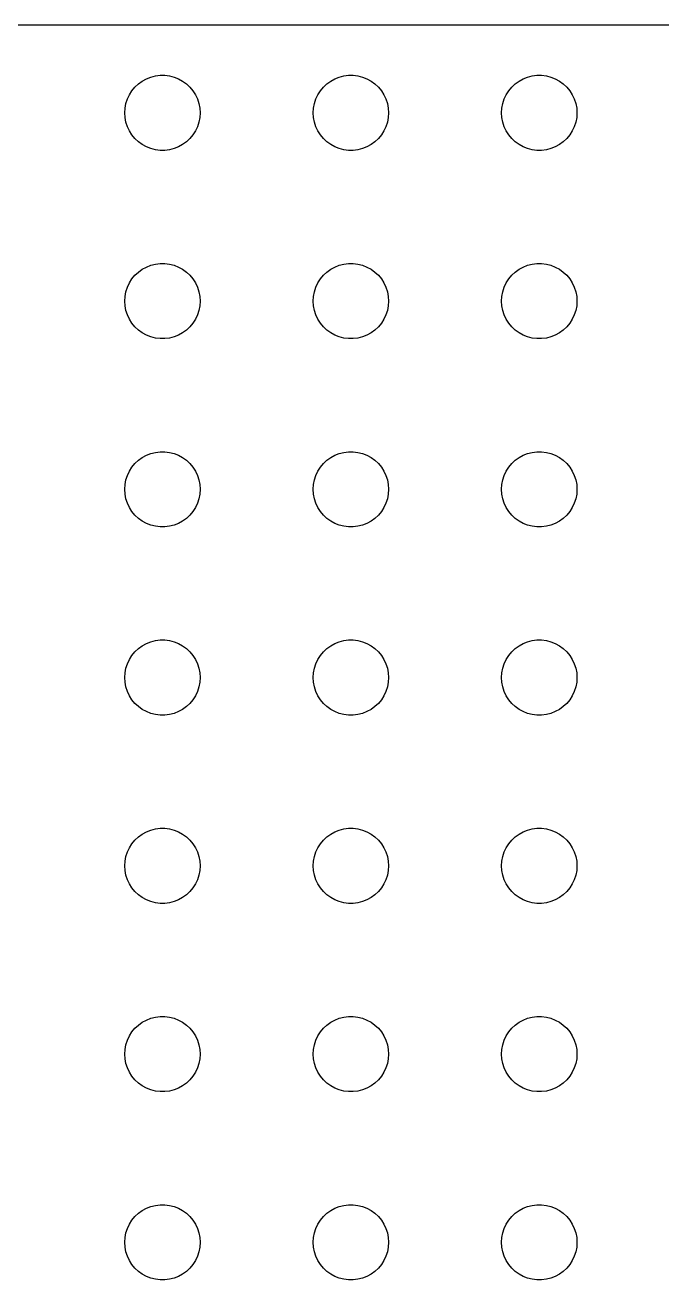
# Model space of a CAD drawing. Header units: metres. Extents: x -112 to 112, y -97 to 97.
# Drawn here: x -55.9 to -5.2, y -3 to 97 of the extents above; entities that cross this region are included whole.
import ezdxf

# ---------------------------------------------------------------- set-up
doc = ezdxf.new("R2010")
doc.units = ezdxf.units.M

msp = doc.modelspace()

# ---------------------------------------------------------------- linework, layer by layer
for p, q in [((107.314, 96.9901), (-107.314, 96.9901)), ((-45.5621, 92.9469), (-45.1884, 92.9941)), ((-45.1884, 92.9941), (-44.8116, 92.9941)), ((-44.8116, 92.9941), (-44.4379, 92.9469)), ((-30.5621, 92.9469), (-30.1884, 92.9941)), ((-30.1884, 92.9941), (-29.8116, 92.9941)), ((-29.8116, 92.9941), (-29.4379, 92.9469)), ((-15.5621, 92.9469), (-15.1884, 92.9941)), ((-15.1884, 92.9941), (-14.8116, 92.9941)), ((-14.8116, 92.9941), (-14.4379, 92.9469)), ((-47.427, 91.7634), (-47.1869, 92.0536)), ((-47.1869, 92.0536), (-46.9123, 92.3115)), ((-46.9123, 92.3115), (-46.6075, 92.533)), ((-46.6075, 92.533), (-46.2773, 92.7145)), ((-46.2773, 92.7145), (-45.927, 92.8532)), ((-45.927, 92.8532), (-45.5621, 92.9469)), ((-44.4379, 92.9469), (-44.0729, 92.8532)), ((-44.0729, 92.8532), (-43.7227, 92.7145)), ((-43.7227, 92.7145), (-43.3925, 92.533)), ((-43.3925, 92.533), (-43.0877, 92.3115)), ((-43.0877, 92.3115), (-42.8131, 92.0536)), ((-42.8131, 92.0536), (-42.5729, 91.7634)), ((-32.427, 91.7634), (-32.1869, 92.0536)), ((-32.1869, 92.0536), (-31.9123, 92.3115)), ((-31.9123, 92.3115), (-31.6075, 92.533)), ((-31.6075, 92.533), (-31.2773, 92.7145)), ((-31.2773, 92.7145), (-30.927, 92.8532)), ((-30.927, 92.8532), (-30.5621, 92.9469)), ((-29.4379, 92.9469), (-29.0729, 92.8532)), ((-29.0729, 92.8532), (-28.7227, 92.7145)), ((-28.7227, 92.7145), (-28.3925, 92.533)), ((-28.3925, 92.533), (-28.0877, 92.3115)), ((-28.0877, 92.3115), (-27.8131, 92.0536)), ((-27.8131, 92.0536), (-27.5729, 91.7634)), ((-17.427, 91.7634), (-17.1869, 92.0536)), ((-17.1869, 92.0536), (-16.9123, 92.3115)), ((-16.9123, 92.3115), (-16.6075, 92.533)), ((-16.6075, 92.533), (-16.2773, 92.7145)), ((-16.2773, 92.7145), (-15.927, 92.8532)), ((-15.927, 92.8532), (-15.5621, 92.9469)), ((-14.4379, 92.9469), (-14.0729, 92.8532)), ((-14.0729, 92.8532), (-13.7227, 92.7145)), ((-13.7227, 92.7145), (-13.3925, 92.533)), ((-13.3925, 92.533), (-13.0877, 92.3115)), ((-13.0877, 92.3115), (-12.8131, 92.0536)), ((-12.8131, 92.0536), (-12.5729, 91.7634)), ((-47.9057, 90.7461), (-47.7893, 91.1044)), ((-47.7893, 91.1044), (-47.6289, 91.4453)), ((-47.6289, 91.4453), (-47.427, 91.7634)), ((-42.5729, 91.7634), (-42.3711, 91.4453)), ((-42.3711, 91.4453), (-42.2107, 91.1044)), ((-42.2107, 91.1044), (-42.0942, 90.7461)), ((-32.9057, 90.7461), (-32.7893, 91.1044)), ((-32.7893, 91.1044), (-32.6289, 91.4453)), ((-32.6289, 91.4453), (-32.427, 91.7634)), ((-27.5729, 91.7634), (-27.3711, 91.4453)), ((-27.3711, 91.4453), (-27.2107, 91.1044)), ((-27.2107, 91.1044), (-27.0942, 90.7461)), ((-17.9057, 90.7461), (-17.7893, 91.1044)), ((-17.7893, 91.1044), (-17.6289, 91.4453)), ((-17.6289, 91.4453), (-17.427, 91.7634)), ((-12.5729, 91.7634), (-12.3711, 91.4453)), ((-12.3711, 91.4453), (-12.2107, 91.1044)), ((-12.2107, 91.1044), (-12.0942, 90.7461)), ((-48, 90), (-47.9763, 90.376)), ((-47.9763, 89.624), (-48, 90)), ((-47.9763, 90.376), (-47.9057, 90.7461)), ((-42.0942, 90.7461), (-42.0237, 90.376)), ((-42.0237, 90.376), (-42, 90)), ((-42, 90), (-42.0237, 89.624)), ((-33, 90), (-32.9763, 90.376)), ((-32.9763, 89.624), (-33, 90)), ((-32.9763, 90.376), (-32.9057, 90.7461)), ((-27.0942, 90.7461), (-27.0237, 90.376)), ((-27.0237, 90.376), (-27, 90)), ((-27, 90), (-27.0237, 89.624)), ((-18, 90), (-17.9763, 90.376)), ((-17.9763, 89.624), (-18, 90)), ((-17.9763, 90.376), (-17.9057, 90.7461)), ((-12.0942, 90.7461), (-12.0237, 90.376)), ((-12.0237, 90.376), (-12, 90)), ((-12, 90), (-12.0237, 89.624)), ((-47.9057, 89.2539), (-47.9763, 89.624)), ((-47.7893, 88.8956), (-47.9057, 89.2539)), ((-42.0942, 89.2539), (-42.2107, 88.8956)), ((-42.0237, 89.624), (-42.0942, 89.2539)), ((-32.9057, 89.2539), (-32.9763, 89.624)), ((-32.7893, 88.8956), (-32.9057, 89.2539)), ((-27.0942, 89.2539), (-27.2107, 88.8956)), ((-27.0237, 89.624), (-27.0942, 89.2539)), ((-17.9057, 89.2539), (-17.9763, 89.624)), ((-17.7893, 88.8956), (-17.9057, 89.2539)), ((-12.0942, 89.2539), (-12.2107, 88.8956)), ((-12.0237, 89.624), (-12.0942, 89.2539)), ((-47.6289, 88.5547), (-47.7893, 88.8956)), ((-47.427, 88.2366), (-47.6289, 88.5547)), ((-47.1869, 87.9464), (-47.427, 88.2366)), ((-42.5729, 88.2366), (-42.8131, 87.9464)), ((-42.3711, 88.5547), (-42.5729, 88.2366)), ((-42.2107, 88.8956), (-42.3711, 88.5547)), ((-32.6289, 88.5547), (-32.7893, 88.8956)), ((-32.427, 88.2366), (-32.6289, 88.5547)), ((-32.1869, 87.9464), (-32.427, 88.2366)), ((-27.5729, 88.2366), (-27.8131, 87.9464)), ((-27.3711, 88.5547), (-27.5729, 88.2366)), ((-27.2107, 88.8956), (-27.3711, 88.5547)), ((-17.6289, 88.5547), (-17.7893, 88.8956)), ((-17.427, 88.2366), (-17.6289, 88.5547)), ((-17.1869, 87.9464), (-17.427, 88.2366)), ((-12.5729, 88.2366), (-12.8131, 87.9464)), ((-12.3711, 88.5547), (-12.5729, 88.2366)), ((-12.2107, 88.8956), (-12.3711, 88.5547)), ((-46.9123, 87.6885), (-47.1869, 87.9464)), ((-46.6075, 87.467), (-46.9123, 87.6885)), ((-46.2773, 87.2855), (-46.6075, 87.467)), ((-45.927, 87.1468), (-46.2773, 87.2855)), ((-45.5621, 87.0531), (-45.927, 87.1468)), ((-45.1884, 87.0059), (-45.5621, 87.0531)), ((-44.8116, 87.0059), (-45.1884, 87.0059)), ((-44.4379, 87.0531), (-44.8116, 87.0059)), ((-44.0729, 87.1468), (-44.4379, 87.0531)), ((-43.7227, 87.2855), (-44.0729, 87.1468)), ((-43.3925, 87.467), (-43.7227, 87.2855)), ((-43.0877, 87.6885), (-43.3925, 87.467)), ((-42.8131, 87.9464), (-43.0877, 87.6885)), ((-31.9123, 87.6885), (-32.1869, 87.9464)), ((-31.6075, 87.467), (-31.9123, 87.6885)), ((-31.2773, 87.2855), (-31.6075, 87.467)), ((-30.927, 87.1468), (-31.2773, 87.2855)), ((-30.5621, 87.0531), (-30.927, 87.1468)), ((-30.1884, 87.0059), (-30.5621, 87.0531)), ((-29.8116, 87.0059), (-30.1884, 87.0059)), ((-29.4379, 87.0531), (-29.8116, 87.0059)), ((-29.0729, 87.1468), (-29.4379, 87.0531)), ((-28.7227, 87.2855), (-29.0729, 87.1468)), ((-28.3925, 87.467), (-28.7227, 87.2855)), ((-28.0877, 87.6885), (-28.3925, 87.467)), ((-27.8131, 87.9464), (-28.0877, 87.6885)), ((-16.9123, 87.6885), (-17.1869, 87.9464)), ((-16.6075, 87.467), (-16.9123, 87.6885)), ((-16.2773, 87.2855), (-16.6075, 87.467)), ((-15.927, 87.1468), (-16.2773, 87.2855)), ((-15.5621, 87.0531), (-15.927, 87.1468)), ((-15.1884, 87.0059), (-15.5621, 87.0531)), ((-14.8116, 87.0059), (-15.1884, 87.0059)), ((-14.4379, 87.0531), (-14.8116, 87.0059)), ((-14.0729, 87.1468), (-14.4379, 87.0531)), ((-13.7227, 87.2855), (-14.0729, 87.1468)), ((-13.3925, 87.467), (-13.7227, 87.2855)), ((-13.0877, 87.6885), (-13.3925, 87.467)), ((-12.8131, 87.9464), (-13.0877, 87.6885)), ((-45.5621, 77.9469), (-45.1884, 77.9941)), ((-45.1884, 77.9941), (-44.8116, 77.9941)), ((-44.8116, 77.9941), (-44.4379, 77.9469)), ((-30.5621, 77.9469), (-30.1884, 77.9941)), ((-30.1884, 77.9941), (-29.8116, 77.9941)), ((-29.8116, 77.9941), (-29.4379, 77.9469)), ((-15.5621, 77.9469), (-15.1884, 77.9941)), ((-15.1884, 77.9941), (-14.8116, 77.9941)), ((-14.8116, 77.9941), (-14.4379, 77.9469)), ((-47.427, 76.7634), (-47.1869, 77.0536)), ((-47.1869, 77.0536), (-46.9123, 77.3115)), ((-46.9123, 77.3115), (-46.6075, 77.533)), ((-46.6075, 77.533), (-46.2773, 77.7145)), ((-46.2773, 77.7145), (-45.927, 77.8532)), ((-45.927, 77.8532), (-45.5621, 77.9469)), ((-44.4379, 77.9469), (-44.0729, 77.8532)), ((-44.0729, 77.8532), (-43.7227, 77.7145)), ((-43.7227, 77.7145), (-43.3925, 77.533)), ((-43.3925, 77.533), (-43.0877, 77.3115)), ((-43.0877, 77.3115), (-42.8131, 77.0536)), ((-42.8131, 77.0536), (-42.5729, 76.7634)), ((-32.427, 76.7634), (-32.1869, 77.0536)), ((-32.1869, 77.0536), (-31.9123, 77.3115)), ((-31.9123, 77.3115), (-31.6075, 77.533)), ((-31.6075, 77.533), (-31.2773, 77.7145)), ((-31.2773, 77.7145), (-30.927, 77.8532)), ((-30.927, 77.8532), (-30.5621, 77.9469)), ((-29.4379, 77.9469), (-29.0729, 77.8532)), ((-29.0729, 77.8532), (-28.7227, 77.7145)), ((-28.7227, 77.7145), (-28.3925, 77.533)), ((-28.3925, 77.533), (-28.0877, 77.3115)), ((-28.0877, 77.3115), (-27.8131, 77.0536)), ((-27.8131, 77.0536), (-27.5729, 76.7634)), ((-17.427, 76.7634), (-17.1869, 77.0536)), ((-17.1869, 77.0536), (-16.9123, 77.3115)), ((-16.9123, 77.3115), (-16.6075, 77.533)), ((-16.6075, 77.533), (-16.2773, 77.7145)), ((-16.2773, 77.7145), (-15.927, 77.8532)), ((-15.927, 77.8532), (-15.5621, 77.9469)), ((-14.4379, 77.9469), (-14.0729, 77.8532)), ((-14.0729, 77.8532), (-13.7227, 77.7145)), ((-13.7227, 77.7145), (-13.3925, 77.533)), ((-13.3925, 77.533), (-13.0877, 77.3115)), ((-13.0877, 77.3115), (-12.8131, 77.0536)), ((-12.8131, 77.0536), (-12.5729, 76.7634)), ((-47.9057, 75.7461), (-47.7893, 76.1044)), ((-47.7893, 76.1044), (-47.6289, 76.4453)), ((-47.6289, 76.4453), (-47.427, 76.7634)), ((-42.5729, 76.7634), (-42.3711, 76.4453)), ((-42.3711, 76.4453), (-42.2107, 76.1044)), ((-42.2107, 76.1044), (-42.0942, 75.7461)), ((-32.9057, 75.7461), (-32.7893, 76.1044)), ((-32.7893, 76.1044), (-32.6289, 76.4453)), ((-32.6289, 76.4453), (-32.427, 76.7634)), ((-27.5729, 76.7634), (-27.3711, 76.4453)), ((-27.3711, 76.4453), (-27.2107, 76.1044)), ((-27.2107, 76.1044), (-27.0942, 75.7461)), ((-17.9057, 75.7461), (-17.7893, 76.1044)), ((-17.7893, 76.1044), (-17.6289, 76.4453)), ((-17.6289, 76.4453), (-17.427, 76.7634)), ((-12.5729, 76.7634), (-12.3711, 76.4453)), ((-12.3711, 76.4453), (-12.2107, 76.1044)), ((-12.2107, 76.1044), (-12.0942, 75.7461)), ((-48, 75), (-47.9763, 75.376)), ((-47.9763, 74.624), (-48, 75)), ((-47.9763, 75.376), (-47.9057, 75.7461)), ((-42.0942, 75.7461), (-42.0237, 75.376)), ((-42.0237, 75.376), (-42, 75)), ((-42, 75), (-42.0237, 74.624)), ((-33, 75), (-32.9763, 75.376)), ((-32.9763, 74.624), (-33, 75)), ((-32.9763, 75.376), (-32.9057, 75.7461)), ((-27.0942, 75.7461), (-27.0237, 75.376)), ((-27.0237, 75.376), (-27, 75)), ((-27, 75), (-27.0237, 74.624)), ((-18, 75), (-17.9763, 75.376)), ((-17.9763, 74.624), (-18, 75)), ((-17.9763, 75.376), (-17.9057, 75.7461)), ((-12.0942, 75.7461), (-12.0237, 75.376)), ((-12.0237, 75.376), (-12, 75)), ((-12, 75), (-12.0237, 74.624)), ((-47.9057, 74.2539), (-47.9763, 74.624)), ((-47.7893, 73.8956), (-47.9057, 74.2539)), ((-42.0942, 74.2539), (-42.2107, 73.8956)), ((-42.0237, 74.624), (-42.0942, 74.2539)), ((-32.9057, 74.2539), (-32.9763, 74.624)), ((-32.7893, 73.8956), (-32.9057, 74.2539)), ((-27.0942, 74.2539), (-27.2107, 73.8956)), ((-27.0237, 74.624), (-27.0942, 74.2539)), ((-17.9057, 74.2539), (-17.9763, 74.624)), ((-17.7893, 73.8956), (-17.9057, 74.2539)), ((-12.0942, 74.2539), (-12.2107, 73.8956)), ((-12.0237, 74.624), (-12.0942, 74.2539)), ((-47.6289, 73.5547), (-47.7893, 73.8956)), ((-47.427, 73.2366), (-47.6289, 73.5547)), ((-47.1869, 72.9464), (-47.427, 73.2366)), ((-42.5729, 73.2366), (-42.8131, 72.9464)), ((-42.3711, 73.5547), (-42.5729, 73.2366)), ((-42.2107, 73.8956), (-42.3711, 73.5547)), ((-32.6289, 73.5547), (-32.7893, 73.8956)), ((-32.427, 73.2366), (-32.6289, 73.5547)), ((-32.1869, 72.9464), (-32.427, 73.2366)), ((-27.5729, 73.2366), (-27.8131, 72.9464)), ((-27.3711, 73.5547), (-27.5729, 73.2366)), ((-27.2107, 73.8956), (-27.3711, 73.5547)), ((-17.6289, 73.5547), (-17.7893, 73.8956)), ((-17.427, 73.2366), (-17.6289, 73.5547)), ((-17.1869, 72.9464), (-17.427, 73.2366)), ((-12.5729, 73.2366), (-12.8131, 72.9464)), ((-12.3711, 73.5547), (-12.5729, 73.2366)), ((-12.2107, 73.8956), (-12.3711, 73.5547)), ((-46.9123, 72.6885), (-47.1869, 72.9464)), ((-46.6075, 72.467), (-46.9123, 72.6885)), ((-46.2773, 72.2855), (-46.6075, 72.467)), ((-45.927, 72.1468), (-46.2773, 72.2855)), ((-45.5621, 72.0531), (-45.927, 72.1468)), ((-45.1884, 72.0059), (-45.5621, 72.0531)), ((-44.8116, 72.0059), (-45.1884, 72.0059)), ((-44.4379, 72.0531), (-44.8116, 72.0059)), ((-44.0729, 72.1468), (-44.4379, 72.0531)), ((-43.7227, 72.2855), (-44.0729, 72.1468)), ((-43.3925, 72.467), (-43.7227, 72.2855)), ((-43.0877, 72.6885), (-43.3925, 72.467)), ((-42.8131, 72.9464), (-43.0877, 72.6885)), ((-31.9123, 72.6885), (-32.1869, 72.9464)), ((-31.6075, 72.467), (-31.9123, 72.6885)), ((-31.2773, 72.2855), (-31.6075, 72.467)), ((-30.927, 72.1468), (-31.2773, 72.2855)), ((-30.5621, 72.0531), (-30.927, 72.1468)), ((-30.1884, 72.0059), (-30.5621, 72.0531)), ((-29.8116, 72.0059), (-30.1884, 72.0059)), ((-29.4379, 72.0531), (-29.8116, 72.0059)), ((-29.0729, 72.1468), (-29.4379, 72.0531)), ((-28.7227, 72.2855), (-29.0729, 72.1468)), ((-28.3925, 72.467), (-28.7227, 72.2855)), ((-28.0877, 72.6885), (-28.3925, 72.467)), ((-27.8131, 72.9464), (-28.0877, 72.6885)), ((-16.9123, 72.6885), (-17.1869, 72.9464)), ((-16.6075, 72.467), (-16.9123, 72.6885)), ((-16.2773, 72.2855), (-16.6075, 72.467)), ((-15.927, 72.1468), (-16.2773, 72.2855)), ((-15.5621, 72.0531), (-15.927, 72.1468)), ((-15.1884, 72.0059), (-15.5621, 72.0531)), ((-14.8116, 72.0059), (-15.1884, 72.0059)), ((-14.4379, 72.0531), (-14.8116, 72.0059)), ((-14.0729, 72.1468), (-14.4379, 72.0531)), ((-13.7227, 72.2855), (-14.0729, 72.1468)), ((-13.3925, 72.467), (-13.7227, 72.2855)), ((-13.0877, 72.6885), (-13.3925, 72.467)), ((-12.8131, 72.9464), (-13.0877, 72.6885)), ((-45.5621, 62.9469), (-45.1884, 62.9941)), ((-45.1884, 62.9941), (-44.8116, 62.9941)), ((-44.8116, 62.9941), (-44.4379, 62.9469)), ((-30.5621, 62.9469), (-30.1884, 62.9941)), ((-30.1884, 62.9941), (-29.8116, 62.9941)), ((-29.8116, 62.9941), (-29.4379, 62.9469)), ((-15.5621, 62.9469), (-15.1884, 62.9941)), ((-15.1884, 62.9941), (-14.8116, 62.9941)), ((-14.8116, 62.9941), (-14.4379, 62.9469)), ((-47.427, 61.7634), (-47.1869, 62.0536)), ((-47.1869, 62.0536), (-46.9123, 62.3115)), ((-46.9123, 62.3115), (-46.6075, 62.533)), ((-46.6075, 62.533), (-46.2773, 62.7145)), ((-46.2773, 62.7145), (-45.927, 62.8532)), ((-45.927, 62.8532), (-45.5621, 62.9469)), ((-44.4379, 62.9469), (-44.0729, 62.8532)), ((-44.0729, 62.8532), (-43.7227, 62.7145)), ((-43.7227, 62.7145), (-43.3925, 62.533)), ((-43.3925, 62.533), (-43.0877, 62.3115)), ((-43.0877, 62.3115), (-42.8131, 62.0536)), ((-42.8131, 62.0536), (-42.5729, 61.7634)), ((-32.427, 61.7634), (-32.1869, 62.0536)), ((-32.1869, 62.0536), (-31.9123, 62.3115)), ((-31.9123, 62.3115), (-31.6075, 62.533)), ((-31.6075, 62.533), (-31.2773, 62.7145)), ((-31.2773, 62.7145), (-30.927, 62.8532)), ((-30.927, 62.8532), (-30.5621, 62.9469)), ((-29.4379, 62.9469), (-29.0729, 62.8532)), ((-29.0729, 62.8532), (-28.7227, 62.7145)), ((-28.7227, 62.7145), (-28.3925, 62.533)), ((-28.3925, 62.533), (-28.0877, 62.3115)), ((-28.0877, 62.3115), (-27.8131, 62.0536)), ((-27.8131, 62.0536), (-27.5729, 61.7634)), ((-17.427, 61.7634), (-17.1869, 62.0536)), ((-17.1869, 62.0536), (-16.9123, 62.3115)), ((-16.9123, 62.3115), (-16.6075, 62.533)), ((-16.6075, 62.533), (-16.2773, 62.7145)), ((-16.2773, 62.7145), (-15.927, 62.8532)), ((-15.927, 62.8532), (-15.5621, 62.9469)), ((-14.4379, 62.9469), (-14.0729, 62.8532)), ((-14.0729, 62.8532), (-13.7227, 62.7145)), ((-13.7227, 62.7145), (-13.3925, 62.533)), ((-13.3925, 62.533), (-13.0877, 62.3115)), ((-13.0877, 62.3115), (-12.8131, 62.0536)), ((-12.8131, 62.0536), (-12.5729, 61.7634)), ((-47.9057, 60.7461), (-47.7893, 61.1044)), ((-47.7893, 61.1044), (-47.6289, 61.4453)), ((-47.6289, 61.4453), (-47.427, 61.7634)), ((-42.5729, 61.7634), (-42.3711, 61.4453)), ((-42.3711, 61.4453), (-42.2107, 61.1044)), ((-42.2107, 61.1044), (-42.0942, 60.7461)), ((-32.9057, 60.7461), (-32.7893, 61.1044)), ((-32.7893, 61.1044), (-32.6289, 61.4453)), ((-32.6289, 61.4453), (-32.427, 61.7634)), ((-27.5729, 61.7634), (-27.3711, 61.4453)), ((-27.3711, 61.4453), (-27.2107, 61.1044)), ((-27.2107, 61.1044), (-27.0942, 60.7461)), ((-17.9057, 60.7461), (-17.7893, 61.1044)), ((-17.7893, 61.1044), (-17.6289, 61.4453)), ((-17.6289, 61.4453), (-17.427, 61.7634)), ((-12.5729, 61.7634), (-12.3711, 61.4453)), ((-12.3711, 61.4453), (-12.2107, 61.1044)), ((-12.2107, 61.1044), (-12.0942, 60.7461)), ((-48, 60), (-47.9763, 60.376)), ((-47.9763, 59.624), (-48, 60)), ((-47.9763, 60.376), (-47.9057, 60.7461)), ((-42.0942, 60.7461), (-42.0237, 60.376)), ((-42.0237, 60.376), (-42, 60)), ((-42, 60), (-42.0237, 59.624)), ((-33, 60), (-32.9763, 60.376)), ((-32.9763, 59.624), (-33, 60)), ((-32.9763, 60.376), (-32.9057, 60.7461)), ((-27.0942, 60.7461), (-27.0237, 60.376)), ((-27.0237, 60.376), (-27, 60)), ((-27, 60), (-27.0237, 59.624)), ((-18, 60), (-17.9763, 60.376)), ((-17.9763, 59.624), (-18, 60)), ((-17.9763, 60.376), (-17.9057, 60.7461)), ((-12.0942, 60.7461), (-12.0237, 60.376)), ((-12.0237, 60.376), (-12, 60)), ((-12, 60), (-12.0237, 59.624)), ((-47.9057, 59.2539), (-47.9763, 59.624)), ((-47.7893, 58.8956), (-47.9057, 59.2539)), ((-42.0942, 59.2539), (-42.2107, 58.8956)), ((-42.0237, 59.624), (-42.0942, 59.2539)), ((-32.9057, 59.2539), (-32.9763, 59.624)), ((-32.7893, 58.8956), (-32.9057, 59.2539)), ((-27.0942, 59.2539), (-27.2107, 58.8956)), ((-27.0237, 59.624), (-27.0942, 59.2539)), ((-17.9057, 59.2539), (-17.9763, 59.624)), ((-17.7893, 58.8956), (-17.9057, 59.2539)), ((-12.0942, 59.2539), (-12.2107, 58.8956)), ((-12.0237, 59.624), (-12.0942, 59.2539)), ((-47.6289, 58.5547), (-47.7893, 58.8956)), ((-47.427, 58.2366), (-47.6289, 58.5547)), ((-47.1869, 57.9464), (-47.427, 58.2366)), ((-42.5729, 58.2366), (-42.8131, 57.9464)), ((-42.3711, 58.5547), (-42.5729, 58.2366)), ((-42.2107, 58.8956), (-42.3711, 58.5547)), ((-32.6289, 58.5547), (-32.7893, 58.8956)), ((-32.427, 58.2366), (-32.6289, 58.5547)), ((-32.1869, 57.9464), (-32.427, 58.2366)), ((-27.5729, 58.2366), (-27.8131, 57.9464)), ((-27.3711, 58.5547), (-27.5729, 58.2366)), ((-27.2107, 58.8956), (-27.3711, 58.5547)), ((-17.6289, 58.5547), (-17.7893, 58.8956)), ((-17.427, 58.2366), (-17.6289, 58.5547)), ((-17.1869, 57.9464), (-17.427, 58.2366)), ((-12.5729, 58.2366), (-12.8131, 57.9464)), ((-12.3711, 58.5547), (-12.5729, 58.2366)), ((-12.2107, 58.8956), (-12.3711, 58.5547)), ((-46.9123, 57.6885), (-47.1869, 57.9464)), ((-46.6075, 57.467), (-46.9123, 57.6885)), ((-46.2773, 57.2855), (-46.6075, 57.467)), ((-45.927, 57.1468), (-46.2773, 57.2855)), ((-45.5621, 57.0531), (-45.927, 57.1468)), ((-45.1884, 57.0059), (-45.5621, 57.0531)), ((-44.8116, 57.0059), (-45.1884, 57.0059)), ((-44.4379, 57.0531), (-44.8116, 57.0059)), ((-44.0729, 57.1468), (-44.4379, 57.0531)), ((-43.7227, 57.2855), (-44.0729, 57.1468)), ((-43.3925, 57.467), (-43.7227, 57.2855)), ((-43.0877, 57.6885), (-43.3925, 57.467)), ((-42.8131, 57.9464), (-43.0877, 57.6885)), ((-31.9123, 57.6885), (-32.1869, 57.9464)), ((-31.6075, 57.467), (-31.9123, 57.6885)), ((-31.2773, 57.2855), (-31.6075, 57.467)), ((-30.927, 57.1468), (-31.2773, 57.2855)), ((-30.5621, 57.0531), (-30.927, 57.1468)), ((-30.1884, 57.0059), (-30.5621, 57.0531)), ((-29.8116, 57.0059), (-30.1884, 57.0059)), ((-29.4379, 57.0531), (-29.8116, 57.0059)), ((-29.0729, 57.1468), (-29.4379, 57.0531)), ((-28.7227, 57.2855), (-29.0729, 57.1468)), ((-28.3925, 57.467), (-28.7227, 57.2855)), ((-28.0877, 57.6885), (-28.3925, 57.467)), ((-27.8131, 57.9464), (-28.0877, 57.6885)), ((-16.9123, 57.6885), (-17.1869, 57.9464)), ((-16.6075, 57.467), (-16.9123, 57.6885)), ((-16.2773, 57.2855), (-16.6075, 57.467)), ((-15.927, 57.1468), (-16.2773, 57.2855)), ((-15.5621, 57.0531), (-15.927, 57.1468)), ((-15.1884, 57.0059), (-15.5621, 57.0531)), ((-14.8116, 57.0059), (-15.1884, 57.0059)), ((-14.4379, 57.0531), (-14.8116, 57.0059)), ((-14.0729, 57.1468), (-14.4379, 57.0531)), ((-13.7227, 57.2855), (-14.0729, 57.1468)), ((-13.3925, 57.467), (-13.7227, 57.2855)), ((-13.0877, 57.6885), (-13.3925, 57.467)), ((-12.8131, 57.9464), (-13.0877, 57.6885)), ((-45.5621, 47.9469), (-45.1884, 47.9941)), ((-45.1884, 47.9941), (-44.8116, 47.9941)), ((-44.8116, 47.9941), (-44.4379, 47.9469)), ((-30.5621, 47.9469), (-30.1884, 47.9941)), ((-30.1884, 47.9941), (-29.8116, 47.9941)), ((-29.8116, 47.9941), (-29.4379, 47.9469)), ((-15.5621, 47.9469), (-15.1884, 47.9941)), ((-15.1884, 47.9941), (-14.8116, 47.9941)), ((-14.8116, 47.9941), (-14.4379, 47.9469)), ((-47.427, 46.7634), (-47.1869, 47.0536)), ((-47.1869, 47.0536), (-46.9123, 47.3115)), ((-46.9123, 47.3115), (-46.6075, 47.533)), ((-46.6075, 47.533), (-46.2773, 47.7145)), ((-46.2773, 47.7145), (-45.927, 47.8532)), ((-45.927, 47.8532), (-45.5621, 47.9469)), ((-44.4379, 47.9469), (-44.0729, 47.8532)), ((-44.0729, 47.8532), (-43.7227, 47.7145)), ((-43.7227, 47.7145), (-43.3925, 47.533)), ((-43.3925, 47.533), (-43.0877, 47.3115)), ((-43.0877, 47.3115), (-42.8131, 47.0536)), ((-42.8131, 47.0536), (-42.5729, 46.7634)), ((-32.427, 46.7634), (-32.1869, 47.0536)), ((-32.1869, 47.0536), (-31.9123, 47.3115)), ((-31.9123, 47.3115), (-31.6075, 47.533)), ((-31.6075, 47.533), (-31.2773, 47.7145)), ((-31.2773, 47.7145), (-30.927, 47.8532)), ((-30.927, 47.8532), (-30.5621, 47.9469)), ((-29.4379, 47.9469), (-29.0729, 47.8532)), ((-29.0729, 47.8532), (-28.7227, 47.7145)), ((-28.7227, 47.7145), (-28.3925, 47.533)), ((-28.3925, 47.533), (-28.0877, 47.3115)), ((-28.0877, 47.3115), (-27.8131, 47.0536)), ((-27.8131, 47.0536), (-27.5729, 46.7634)), ((-17.427, 46.7634), (-17.1869, 47.0536)), ((-17.1869, 47.0536), (-16.9123, 47.3115)), ((-16.9123, 47.3115), (-16.6075, 47.533)), ((-16.6075, 47.533), (-16.2773, 47.7145)), ((-16.2773, 47.7145), (-15.927, 47.8532)), ((-15.927, 47.8532), (-15.5621, 47.9469)), ((-14.4379, 47.9469), (-14.0729, 47.8532)), ((-14.0729, 47.8532), (-13.7227, 47.7145)), ((-13.7227, 47.7145), (-13.3925, 47.533)), ((-13.3925, 47.533), (-13.0877, 47.3115)), ((-13.0877, 47.3115), (-12.8131, 47.0536)), ((-12.8131, 47.0536), (-12.5729, 46.7634)), ((-47.9057, 45.7461), (-47.7893, 46.1044)), ((-47.7893, 46.1044), (-47.6289, 46.4453)), ((-47.6289, 46.4453), (-47.427, 46.7634)), ((-42.5729, 46.7634), (-42.3711, 46.4453)), ((-42.3711, 46.4453), (-42.2107, 46.1044)), ((-42.2107, 46.1044), (-42.0942, 45.7461)), ((-32.9057, 45.7461), (-32.7893, 46.1044)), ((-32.7893, 46.1044), (-32.6289, 46.4453)), ((-32.6289, 46.4453), (-32.427, 46.7634)), ((-27.5729, 46.7634), (-27.3711, 46.4453)), ((-27.3711, 46.4453), (-27.2107, 46.1044)), ((-27.2107, 46.1044), (-27.0942, 45.7461)), ((-17.9057, 45.7461), (-17.7893, 46.1044)), ((-17.7893, 46.1044), (-17.6289, 46.4453)), ((-17.6289, 46.4453), (-17.427, 46.7634)), ((-12.5729, 46.7634), (-12.3711, 46.4453)), ((-12.3711, 46.4453), (-12.2107, 46.1044)), ((-12.2107, 46.1044), (-12.0942, 45.7461)), ((-48, 45), (-47.9763, 45.376)), ((-47.9763, 44.624), (-48, 45)), ((-47.9763, 45.376), (-47.9057, 45.7461)), ((-42.0942, 45.7461), (-42.0237, 45.376)), ((-42.0237, 45.376), (-42, 45)), ((-42, 45), (-42.0237, 44.624)), ((-33, 45), (-32.9763, 45.376)), ((-32.9763, 44.624), (-33, 45)), ((-32.9763, 45.376), (-32.9057, 45.7461)), ((-27.0942, 45.7461), (-27.0237, 45.376)), ((-27.0237, 45.376), (-27, 45)), ((-27, 45), (-27.0237, 44.624)), ((-18, 45), (-17.9763, 45.376)), ((-17.9763, 44.624), (-18, 45)), ((-17.9763, 45.376), (-17.9057, 45.7461)), ((-12.0942, 45.7461), (-12.0237, 45.376)), ((-12.0237, 45.376), (-12, 45)), ((-12, 45), (-12.0237, 44.624)), ((-47.9057, 44.2539), (-47.9763, 44.624)), ((-47.7893, 43.8956), (-47.9057, 44.2539)), ((-42.0942, 44.2539), (-42.2107, 43.8956)), ((-42.0237, 44.624), (-42.0942, 44.2539)), ((-32.9057, 44.2539), (-32.9763, 44.624)), ((-32.7893, 43.8956), (-32.9057, 44.2539)), ((-27.0942, 44.2539), (-27.2107, 43.8956)), ((-27.0237, 44.624), (-27.0942, 44.2539)), ((-17.9057, 44.2539), (-17.9763, 44.624)), ((-17.7893, 43.8956), (-17.9057, 44.2539)), ((-12.0942, 44.2539), (-12.2107, 43.8956)), ((-12.0237, 44.624), (-12.0942, 44.2539)), ((-47.6289, 43.5547), (-47.7893, 43.8956)), ((-47.427, 43.2366), (-47.6289, 43.5547)), ((-47.1869, 42.9464), (-47.427, 43.2366)), ((-42.5729, 43.2366), (-42.8131, 42.9464)), ((-42.3711, 43.5547), (-42.5729, 43.2366)), ((-42.2107, 43.8956), (-42.3711, 43.5547)), ((-32.6289, 43.5547), (-32.7893, 43.8956)), ((-32.427, 43.2366), (-32.6289, 43.5547)), ((-32.1869, 42.9464), (-32.427, 43.2366)), ((-27.5729, 43.2366), (-27.8131, 42.9464)), ((-27.3711, 43.5547), (-27.5729, 43.2366)), ((-27.2107, 43.8956), (-27.3711, 43.5547)), ((-17.6289, 43.5547), (-17.7893, 43.8956)), ((-17.427, 43.2366), (-17.6289, 43.5547)), ((-17.1869, 42.9464), (-17.427, 43.2366)), ((-12.5729, 43.2366), (-12.8131, 42.9464)), ((-12.3711, 43.5547), (-12.5729, 43.2366)), ((-12.2107, 43.8956), (-12.3711, 43.5547)), ((-46.9123, 42.6885), (-47.1869, 42.9464)), ((-46.6075, 42.467), (-46.9123, 42.6885)), ((-46.2773, 42.2855), (-46.6075, 42.467)), ((-45.927, 42.1468), (-46.2773, 42.2855)), ((-45.5621, 42.0531), (-45.927, 42.1468)), ((-45.1884, 42.0059), (-45.5621, 42.0531)), ((-44.8116, 42.0059), (-45.1884, 42.0059)), ((-44.4379, 42.0531), (-44.8116, 42.0059)), ((-44.0729, 42.1468), (-44.4379, 42.0531)), ((-43.7227, 42.2855), (-44.0729, 42.1468)), ((-43.3925, 42.467), (-43.7227, 42.2855)), ((-43.0877, 42.6885), (-43.3925, 42.467)), ((-42.8131, 42.9464), (-43.0877, 42.6885)), ((-31.9123, 42.6885), (-32.1869, 42.9464)), ((-31.6075, 42.467), (-31.9123, 42.6885)), ((-31.2773, 42.2855), (-31.6075, 42.467)), ((-30.927, 42.1468), (-31.2773, 42.2855)), ((-30.5621, 42.0531), (-30.927, 42.1468)), ((-30.1884, 42.0059), (-30.5621, 42.0531)), ((-29.8116, 42.0059), (-30.1884, 42.0059)), ((-29.4379, 42.0531), (-29.8116, 42.0059)), ((-29.0729, 42.1468), (-29.4379, 42.0531)), ((-28.7227, 42.2855), (-29.0729, 42.1468)), ((-28.3925, 42.467), (-28.7227, 42.2855)), ((-28.0877, 42.6885), (-28.3925, 42.467)), ((-27.8131, 42.9464), (-28.0877, 42.6885)), ((-16.9123, 42.6885), (-17.1869, 42.9464)), ((-16.6075, 42.467), (-16.9123, 42.6885)), ((-16.2773, 42.2855), (-16.6075, 42.467)), ((-15.927, 42.1468), (-16.2773, 42.2855)), ((-15.5621, 42.0531), (-15.927, 42.1468)), ((-15.1884, 42.0059), (-15.5621, 42.0531)), ((-14.8116, 42.0059), (-15.1884, 42.0059)), ((-14.4379, 42.0531), (-14.8116, 42.0059)), ((-14.0729, 42.1468), (-14.4379, 42.0531)), ((-13.7227, 42.2855), (-14.0729, 42.1468)), ((-13.3925, 42.467), (-13.7227, 42.2855)), ((-13.0877, 42.6885), (-13.3925, 42.467)), ((-12.8131, 42.9464), (-13.0877, 42.6885)), ((-47.427, 31.7634), (-47.1869, 32.0536)), ((-47.1869, 32.0536), (-46.9123, 32.3115)), ((-46.9123, 32.3115), (-46.6075, 32.533)), ((-46.6075, 32.533), (-46.2773, 32.7145)), ((-46.2773, 32.7145), (-45.927, 32.8532)), ((-45.927, 32.8532), (-45.5621, 32.9469)), ((-45.5621, 32.9469), (-45.1884, 32.9941)), ((-45.1884, 32.9941), (-44.8116, 32.9941)), ((-44.8116, 32.9941), (-44.4379, 32.9469)), ((-44.4379, 32.9469), (-44.0729, 32.8532)), ((-44.0729, 32.8532), (-43.7227, 32.7145)), ((-43.7227, 32.7145), (-43.3925, 32.533)), ((-43.3925, 32.533), (-43.0877, 32.3115)), ((-43.0877, 32.3115), (-42.8131, 32.0536)), ((-42.8131, 32.0536), (-42.5729, 31.7634)), ((-32.427, 31.7634), (-32.1869, 32.0536)), ((-32.1869, 32.0536), (-31.9123, 32.3115)), ((-31.9123, 32.3115), (-31.6075, 32.533)), ((-31.6075, 32.533), (-31.2773, 32.7145)), ((-31.2773, 32.7145), (-30.927, 32.8532)), ((-30.927, 32.8532), (-30.5621, 32.9469)), ((-30.5621, 32.9469), (-30.1884, 32.9941)), ((-30.1884, 32.9941), (-29.8116, 32.9941)), ((-29.8116, 32.9941), (-29.4379, 32.9469)), ((-29.4379, 32.9469), (-29.0729, 32.8532)), ((-29.0729, 32.8532), (-28.7227, 32.7145)), ((-28.7227, 32.7145), (-28.3925, 32.533)), ((-28.3925, 32.533), (-28.0877, 32.3115)), ((-28.0877, 32.3115), (-27.8131, 32.0536)), ((-27.8131, 32.0536), (-27.5729, 31.7634)), ((-17.427, 31.7634), (-17.1869, 32.0536)), ((-17.1869, 32.0536), (-16.9123, 32.3115)), ((-16.9123, 32.3115), (-16.6075, 32.533)), ((-16.6075, 32.533), (-16.2773, 32.7145)), ((-16.2773, 32.7145), (-15.927, 32.8532)), ((-15.927, 32.8532), (-15.5621, 32.9469)), ((-15.5621, 32.9469), (-15.1884, 32.9941)), ((-15.1884, 32.9941), (-14.8116, 32.9941)), ((-14.8116, 32.9941), (-14.4379, 32.9469)), ((-14.4379, 32.9469), (-14.0729, 32.8532)), ((-14.0729, 32.8532), (-13.7227, 32.7145)), ((-13.7227, 32.7145), (-13.3925, 32.533)), ((-13.3925, 32.533), (-13.0877, 32.3115)), ((-13.0877, 32.3115), (-12.8131, 32.0536)), ((-12.8131, 32.0536), (-12.5729, 31.7634)), ((-47.9057, 30.7461), (-47.7893, 31.1044)), ((-47.7893, 31.1044), (-47.6289, 31.4453)), ((-47.6289, 31.4453), (-47.427, 31.7634)), ((-42.5729, 31.7634), (-42.3711, 31.4453)), ((-42.3711, 31.4453), (-42.2107, 31.1044)), ((-42.2107, 31.1044), (-42.0942, 30.7461)), ((-32.9057, 30.7461), (-32.7893, 31.1044)), ((-32.7893, 31.1044), (-32.6289, 31.4453)), ((-32.6289, 31.4453), (-32.427, 31.7634)), ((-27.5729, 31.7634), (-27.3711, 31.4453)), ((-27.3711, 31.4453), (-27.2107, 31.1044)), ((-27.2107, 31.1044), (-27.0942, 30.7461)), ((-17.9057, 30.7461), (-17.7893, 31.1044)), ((-17.7893, 31.1044), (-17.6289, 31.4453)), ((-17.6289, 31.4453), (-17.427, 31.7634)), ((-12.5729, 31.7634), (-12.3711, 31.4453)), ((-12.3711, 31.4453), (-12.2107, 31.1044)), ((-12.2107, 31.1044), (-12.0942, 30.7461)), ((-48, 30), (-47.9763, 30.376)), ((-47.9763, 29.624), (-48, 30)), ((-47.9763, 30.376), (-47.9057, 30.7461)), ((-42.0942, 30.7461), (-42.0237, 30.376)), ((-42.0237, 30.376), (-42, 30)), ((-42, 30), (-42.0237, 29.624)), ((-33, 30), (-32.9763, 30.376)), ((-32.9763, 29.624), (-33, 30)), ((-32.9763, 30.376), (-32.9057, 30.7461)), ((-27.0942, 30.7461), (-27.0237, 30.376)), ((-27.0237, 30.376), (-27, 30)), ((-27, 30), (-27.0237, 29.624)), ((-18, 30), (-17.9763, 30.376)), ((-17.9763, 29.624), (-18, 30)), ((-17.9763, 30.376), (-17.9057, 30.7461)), ((-12.0942, 30.7461), (-12.0237, 30.376)), ((-12.0237, 30.376), (-12, 30)), ((-12, 30), (-12.0237, 29.624)), ((-47.9057, 29.2539), (-47.9763, 29.624)), ((-47.7893, 28.8956), (-47.9057, 29.2539)), ((-42.0942, 29.2539), (-42.2107, 28.8956)), ((-42.0237, 29.624), (-42.0942, 29.2539)), ((-32.9057, 29.2539), (-32.9763, 29.624)), ((-32.7893, 28.8956), (-32.9057, 29.2539)), ((-27.0942, 29.2539), (-27.2107, 28.8956)), ((-27.0237, 29.624), (-27.0942, 29.2539)), ((-17.9057, 29.2539), (-17.9763, 29.624)), ((-17.7893, 28.8956), (-17.9057, 29.2539)), ((-12.0942, 29.2539), (-12.2107, 28.8956)), ((-12.0237, 29.624), (-12.0942, 29.2539)), ((-47.6289, 28.5547), (-47.7893, 28.8956)), ((-47.427, 28.2366), (-47.6289, 28.5547)), ((-47.1869, 27.9464), (-47.427, 28.2366)), ((-42.5729, 28.2366), (-42.8131, 27.9464)), ((-42.3711, 28.5547), (-42.5729, 28.2366)), ((-42.2107, 28.8956), (-42.3711, 28.5547)), ((-32.6289, 28.5547), (-32.7893, 28.8956)), ((-32.427, 28.2366), (-32.6289, 28.5547)), ((-32.1869, 27.9464), (-32.427, 28.2366)), ((-27.5729, 28.2366), (-27.8131, 27.9464)), ((-27.3711, 28.5547), (-27.5729, 28.2366)), ((-27.2107, 28.8956), (-27.3711, 28.5547)), ((-17.6289, 28.5547), (-17.7893, 28.8956)), ((-17.427, 28.2366), (-17.6289, 28.5547)), ((-17.1869, 27.9464), (-17.427, 28.2366)), ((-12.5729, 28.2366), (-12.8131, 27.9464)), ((-12.3711, 28.5547), (-12.5729, 28.2366)), ((-12.2107, 28.8956), (-12.3711, 28.5547)), ((-46.9123, 27.6884), (-47.1869, 27.9464)), ((-46.6075, 27.467), (-46.9123, 27.6884)), ((-46.2773, 27.2855), (-46.6075, 27.467)), ((-45.927, 27.1468), (-46.2773, 27.2855)), ((-45.5621, 27.0531), (-45.927, 27.1468)), ((-45.1884, 27.0059), (-45.5621, 27.0531)), ((-44.8116, 27.0059), (-45.1884, 27.0059)), ((-44.4379, 27.0531), (-44.8116, 27.0059)), ((-44.0729, 27.1468), (-44.4379, 27.0531)), ((-43.7227, 27.2855), (-44.0729, 27.1468)), ((-43.3925, 27.467), (-43.7227, 27.2855)), ((-43.0877, 27.6884), (-43.3925, 27.467)), ((-42.8131, 27.9464), (-43.0877, 27.6884)), ((-31.9123, 27.6884), (-32.1869, 27.9464)), ((-31.6075, 27.467), (-31.9123, 27.6884)), ((-31.2773, 27.2855), (-31.6075, 27.467)), ((-30.927, 27.1468), (-31.2773, 27.2855)), ((-30.5621, 27.0531), (-30.927, 27.1468)), ((-30.1884, 27.0059), (-30.5621, 27.0531)), ((-29.8116, 27.0059), (-30.1884, 27.0059)), ((-29.4379, 27.0531), (-29.8116, 27.0059)), ((-29.0729, 27.1468), (-29.4379, 27.0531)), ((-28.7227, 27.2855), (-29.0729, 27.1468)), ((-28.3925, 27.467), (-28.7227, 27.2855)), ((-28.0877, 27.6884), (-28.3925, 27.467)), ((-27.8131, 27.9464), (-28.0877, 27.6884)), ((-16.9123, 27.6884), (-17.1869, 27.9464)), ((-16.6075, 27.467), (-16.9123, 27.6884)), ((-16.2773, 27.2855), (-16.6075, 27.467)), ((-15.927, 27.1468), (-16.2773, 27.2855)), ((-15.5621, 27.0531), (-15.927, 27.1468)), ((-15.1884, 27.0059), (-15.5621, 27.0531)), ((-14.8116, 27.0059), (-15.1884, 27.0059)), ((-14.4379, 27.0531), (-14.8116, 27.0059)), ((-14.0729, 27.1468), (-14.4379, 27.0531)), ((-13.7227, 27.2855), (-14.0729, 27.1468)), ((-13.3925, 27.467), (-13.7227, 27.2855)), ((-13.0877, 27.6884), (-13.3925, 27.467)), ((-12.8131, 27.9464), (-13.0877, 27.6884)), ((-47.427, 16.7634), (-47.1869, 17.0536)), ((-47.1869, 17.0536), (-46.9123, 17.3115)), ((-46.9123, 17.3115), (-46.6075, 17.533)), ((-46.6075, 17.533), (-46.2773, 17.7145)), ((-46.2773, 17.7145), (-45.927, 17.8532)), ((-45.927, 17.8532), (-45.5621, 17.9469)), ((-45.5621, 17.9469), (-45.1884, 17.9941)), ((-45.1884, 17.9941), (-44.8116, 17.9941)), ((-44.8116, 17.9941), (-44.4379, 17.9469)), ((-44.4379, 17.9469), (-44.0729, 17.8532)), ((-44.0729, 17.8532), (-43.7227, 17.7145)), ((-43.7227, 17.7145), (-43.3925, 17.533)), ((-43.3925, 17.533), (-43.0877, 17.3115)), ((-43.0877, 17.3115), (-42.8131, 17.0536)), ((-42.8131, 17.0536), (-42.5729, 16.7634)), ((-32.427, 16.7634), (-32.1869, 17.0536)), ((-32.1869, 17.0536), (-31.9123, 17.3115)), ((-31.9123, 17.3115), (-31.6075, 17.533)), ((-31.6075, 17.533), (-31.2773, 17.7145)), ((-31.2773, 17.7145), (-30.927, 17.8532)), ((-30.927, 17.8532), (-30.5621, 17.9469)), ((-30.5621, 17.9469), (-30.1884, 17.9941)), ((-30.1884, 17.9941), (-29.8116, 17.9941)), ((-29.8116, 17.9941), (-29.4379, 17.9469)), ((-29.4379, 17.9469), (-29.0729, 17.8532)), ((-29.0729, 17.8532), (-28.7227, 17.7145)), ((-28.7227, 17.7145), (-28.3925, 17.533)), ((-28.3925, 17.533), (-28.0877, 17.3115)), ((-28.0877, 17.3115), (-27.8131, 17.0536)), ((-27.8131, 17.0536), (-27.5729, 16.7634)), ((-17.427, 16.7634), (-17.1869, 17.0536)), ((-17.1869, 17.0536), (-16.9123, 17.3115)), ((-16.9123, 17.3115), (-16.6075, 17.533)), ((-16.6075, 17.533), (-16.2773, 17.7145)), ((-16.2773, 17.7145), (-15.927, 17.8532)), ((-15.927, 17.8532), (-15.5621, 17.9469)), ((-15.5621, 17.9469), (-15.1884, 17.9941)), ((-15.1884, 17.9941), (-14.8116, 17.9941)), ((-14.8116, 17.9941), (-14.4379, 17.9469)), ((-14.4379, 17.9469), (-14.0729, 17.8532)), ((-14.0729, 17.8532), (-13.7227, 17.7145)), ((-13.7227, 17.7145), (-13.3925, 17.533)), ((-13.3925, 17.533), (-13.0877, 17.3115)), ((-13.0877, 17.3115), (-12.8131, 17.0536)), ((-12.8131, 17.0536), (-12.5729, 16.7634)), ((-47.9057, 15.7461), (-47.7893, 16.1044)), ((-47.7893, 16.1044), (-47.6289, 16.4453)), ((-47.6289, 16.4453), (-47.427, 16.7634)), ((-42.5729, 16.7634), (-42.3711, 16.4453)), ((-42.3711, 16.4453), (-42.2107, 16.1044)), ((-42.2107, 16.1044), (-42.0942, 15.7461)), ((-32.9057, 15.7461), (-32.7893, 16.1044)), ((-32.7893, 16.1044), (-32.6289, 16.4453)), ((-32.6289, 16.4453), (-32.427, 16.7634)), ((-27.5729, 16.7634), (-27.3711, 16.4453)), ((-27.3711, 16.4453), (-27.2107, 16.1044)), ((-27.2107, 16.1044), (-27.0942, 15.7461)), ((-17.9057, 15.7461), (-17.7893, 16.1044)), ((-17.7893, 16.1044), (-17.6289, 16.4453)), ((-17.6289, 16.4453), (-17.427, 16.7634)), ((-12.5729, 16.7634), (-12.3711, 16.4453)), ((-12.3711, 16.4453), (-12.2107, 16.1044)), ((-12.2107, 16.1044), (-12.0942, 15.7461)), ((-48, 15), (-47.9763, 15.376)), ((-47.9763, 14.624), (-48, 15)), ((-47.9763, 15.376), (-47.9057, 15.7461)), ((-42.0942, 15.7461), (-42.0237, 15.376)), ((-42.0237, 15.376), (-42, 15)), ((-42, 15), (-42.0237, 14.624)), ((-33, 15), (-32.9763, 15.376)), ((-32.9763, 14.624), (-33, 15)), ((-32.9763, 15.376), (-32.9057, 15.7461)), ((-27.0942, 15.7461), (-27.0237, 15.376)), ((-27.0237, 15.376), (-27, 15)), ((-27, 15), (-27.0237, 14.624)), ((-18, 15), (-17.9763, 15.376)), ((-17.9763, 14.624), (-18, 15)), ((-17.9763, 15.376), (-17.9057, 15.7461)), ((-12.0942, 15.7461), (-12.0237, 15.376)), ((-12.0237, 15.376), (-12, 15)), ((-12, 15), (-12.0237, 14.624)), ((-47.9057, 14.2539), (-47.9763, 14.624)), ((-47.7893, 13.8956), (-47.9057, 14.2539)), ((-42.0942, 14.2539), (-42.2107, 13.8956)), ((-42.0237, 14.624), (-42.0942, 14.2539)), ((-32.9057, 14.2539), (-32.9763, 14.624)), ((-32.7893, 13.8956), (-32.9057, 14.2539)), ((-27.0942, 14.2539), (-27.2107, 13.8956)), ((-27.0237, 14.624), (-27.0942, 14.2539)), ((-17.9057, 14.2539), (-17.9763, 14.624)), ((-17.7893, 13.8956), (-17.9057, 14.2539)), ((-12.0942, 14.2539), (-12.2107, 13.8956)), ((-12.0237, 14.624), (-12.0942, 14.2539)), ((-47.6289, 13.5547), (-47.7893, 13.8956)), ((-47.427, 13.2366), (-47.6289, 13.5547)), ((-47.1869, 12.9464), (-47.427, 13.2366)), ((-42.5729, 13.2366), (-42.8131, 12.9464)), ((-42.3711, 13.5547), (-42.5729, 13.2366)), ((-42.2107, 13.8956), (-42.3711, 13.5547)), ((-32.6289, 13.5547), (-32.7893, 13.8956)), ((-32.427, 13.2366), (-32.6289, 13.5547)), ((-32.1869, 12.9464), (-32.427, 13.2366)), ((-27.5729, 13.2366), (-27.8131, 12.9464)), ((-27.3711, 13.5547), (-27.5729, 13.2366)), ((-27.2107, 13.8956), (-27.3711, 13.5547)), ((-17.6289, 13.5547), (-17.7893, 13.8956)), ((-17.427, 13.2366), (-17.6289, 13.5547)), ((-17.1869, 12.9464), (-17.427, 13.2366)), ((-12.5729, 13.2366), (-12.8131, 12.9464)), ((-12.3711, 13.5547), (-12.5729, 13.2366)), ((-12.2107, 13.8956), (-12.3711, 13.5547)), ((-46.9123, 12.6884), (-47.1869, 12.9464)), ((-46.6075, 12.467), (-46.9123, 12.6884)), ((-46.2773, 12.2855), (-46.6075, 12.467)), ((-45.927, 12.1468), (-46.2773, 12.2855)), ((-45.5621, 12.0531), (-45.927, 12.1468)), ((-45.1884, 12.0059), (-45.5621, 12.0531)), ((-44.8116, 12.0059), (-45.1884, 12.0059)), ((-44.4379, 12.0531), (-44.8116, 12.0059)), ((-44.0729, 12.1468), (-44.4379, 12.0531)), ((-43.7227, 12.2855), (-44.0729, 12.1468)), ((-43.3925, 12.467), (-43.7227, 12.2855)), ((-43.0877, 12.6884), (-43.3925, 12.467)), ((-42.8131, 12.9464), (-43.0877, 12.6884)), ((-31.9123, 12.6884), (-32.1869, 12.9464)), ((-31.6075, 12.467), (-31.9123, 12.6884)), ((-31.2773, 12.2855), (-31.6075, 12.467)), ((-30.927, 12.1468), (-31.2773, 12.2855)), ((-30.5621, 12.0531), (-30.927, 12.1468)), ((-30.1884, 12.0059), (-30.5621, 12.0531)), ((-29.8116, 12.0059), (-30.1884, 12.0059)), ((-29.4379, 12.0531), (-29.8116, 12.0059)), ((-29.0729, 12.1468), (-29.4379, 12.0531)), ((-28.7227, 12.2855), (-29.0729, 12.1468)), ((-28.3925, 12.467), (-28.7227, 12.2855)), ((-28.0877, 12.6884), (-28.3925, 12.467)), ((-27.8131, 12.9464), (-28.0877, 12.6884)), ((-16.9123, 12.6884), (-17.1869, 12.9464)), ((-16.6075, 12.467), (-16.9123, 12.6884)), ((-16.2773, 12.2855), (-16.6075, 12.467)), ((-15.927, 12.1468), (-16.2773, 12.2855)), ((-15.5621, 12.0531), (-15.927, 12.1468)), ((-15.1884, 12.0059), (-15.5621, 12.0531)), ((-14.8116, 12.0059), (-15.1884, 12.0059)), ((-14.4379, 12.0531), (-14.8116, 12.0059)), ((-14.0729, 12.1468), (-14.4379, 12.0531)), ((-13.7227, 12.2855), (-14.0729, 12.1468)), ((-13.3925, 12.467), (-13.7227, 12.2855)), ((-13.0877, 12.6884), (-13.3925, 12.467)), ((-12.8131, 12.9464), (-13.0877, 12.6884)), ((-47.427, 1.76335), (-47.1869, 2.05363)), ((-47.1869, 2.05363), (-46.9123, 2.31154)), ((-46.9123, 2.31154), (-46.6075, 2.53297)), ((-46.6075, 2.53297), (-46.2773, 2.71448)), ((-46.2773, 2.71448), (-45.927, 2.85316)), ((-45.927, 2.85316), (-45.5621, 2.94685)), ((-45.5621, 2.94685), (-45.1884, 2.99408)), ((-45.1884, 2.99408), (-44.8116, 2.99408)), ((-44.8116, 2.99408), (-44.4379, 2.94685)), ((-44.4379, 2.94685), (-44.0729, 2.85316)), ((-44.0729, 2.85316), (-43.7227, 2.71448)), ((-43.7227, 2.71448), (-43.3925, 2.53297)), ((-43.3925, 2.53297), (-43.0877, 2.31154)), ((-43.0877, 2.31154), (-42.8131, 2.05363)), ((-42.8131, 2.05363), (-42.5729, 1.76335)), ((-32.427, 1.76335), (-32.1869, 2.05363)), ((-32.1869, 2.05363), (-31.9123, 2.31154)), ((-31.9123, 2.31154), (-31.6075, 2.53297)), ((-31.6075, 2.53297), (-31.2773, 2.71448)), ((-31.2773, 2.71448), (-30.927, 2.85316)), ((-30.927, 2.85316), (-30.5621, 2.94685)), ((-30.5621, 2.94685), (-30.1884, 2.99408)), ((-30.1884, 2.99408), (-29.8116, 2.99408)), ((-29.8116, 2.99408), (-29.4379, 2.94685)), ((-29.4379, 2.94685), (-29.0729, 2.85316)), ((-29.0729, 2.85316), (-28.7227, 2.71448)), ((-28.7227, 2.71448), (-28.3925, 2.53297)), ((-28.3925, 2.53297), (-28.0877, 2.31154)), ((-28.0877, 2.31154), (-27.8131, 2.05363)), ((-27.8131, 2.05363), (-27.5729, 1.76335)), ((-17.427, 1.76335), (-17.1869, 2.05363)), ((-17.1869, 2.05363), (-16.9123, 2.31154)), ((-16.9123, 2.31154), (-16.6075, 2.53297)), ((-16.6075, 2.53297), (-16.2773, 2.71448)), ((-16.2773, 2.71448), (-15.927, 2.85316)), ((-15.927, 2.85316), (-15.5621, 2.94685)), ((-15.5621, 2.94685), (-15.1884, 2.99408)), ((-15.1884, 2.99408), (-14.8116, 2.99408)), ((-14.8116, 2.99408), (-14.4379, 2.94685)), ((-14.4379, 2.94685), (-14.0729, 2.85316)), ((-14.0729, 2.85316), (-13.7227, 2.71448)), ((-13.7227, 2.71448), (-13.3925, 2.53297)), ((-13.3925, 2.53297), (-13.0877, 2.31154)), ((-13.0877, 2.31154), (-12.8131, 2.05363)), ((-12.8131, 2.05363), (-12.5729, 1.76335)), ((-47.9057, 0.74606), (-47.7893, 1.10437)), ((-47.7893, 1.10437), (-47.6289, 1.44525)), ((-47.6289, 1.44525), (-47.427, 1.76335)), ((-42.5729, 1.76335), (-42.3711, 1.44525)), ((-42.3711, 1.44525), (-42.2107, 1.10437)), ((-42.2107, 1.10437), (-42.0942, 0.74606)), ((-32.9057, 0.74606), (-32.7893, 1.10437)), ((-32.7893, 1.10437), (-32.6289, 1.44525)), ((-32.6289, 1.44525), (-32.427, 1.76335)), ((-27.5729, 1.76335), (-27.3711, 1.44525)), ((-27.3711, 1.44525), (-27.2107, 1.10437)), ((-27.2107, 1.10437), (-27.0942, 0.74606)), ((-17.9057, 0.74606), (-17.7893, 1.10437)), ((-17.7893, 1.10437), (-17.6289, 1.44525)), ((-17.6289, 1.44525), (-17.427, 1.76335)), ((-12.5729, 1.76335), (-12.3711, 1.44525)), ((-12.3711, 1.44525), (-12.2107, 1.10437)), ((-12.2107, 1.10437), (-12.0942, 0.74606)), ((-48, 0), (-47.9763, 0.37599)), ((-47.9763, -0.37599), (-48, 0)), ((-47.9763, 0.37599), (-47.9057, 0.74606)), ((-42.0942, 0.74606), (-42.0237, 0.37599)), ((-42.0237, 0.37599), (-42, 0)), ((-42, 0), (-42.0237, -0.37599)), ((-33, 0), (-32.9763, 0.37599)), ((-32.9763, -0.37599), (-33, 0)), ((-32.9763, 0.37599), (-32.9057, 0.74606)), ((-27.0942, 0.74606), (-27.0237, 0.37599)), ((-27.0237, 0.37599), (-27, 0)), ((-27, 0), (-27.0237, -0.37599)), ((-18, 0), (-17.9763, 0.37599)), ((-17.9763, -0.37599), (-18, 0)), ((-17.9763, 0.37599), (-17.9057, 0.74606)), ((-12.0942, 0.74606), (-12.0237, 0.37599)), ((-12.0237, 0.37599), (-12, 0)), ((-12, 0), (-12.0237, -0.37599)), ((-47.9057, -0.74606), (-47.9763, -0.37599)), ((-47.7893, -1.10437), (-47.9057, -0.74606)), ((-42.0942, -0.74606), (-42.2107, -1.10437)), ((-42.0237, -0.37599), (-42.0942, -0.74606)), ((-32.9057, -0.74606), (-32.9763, -0.37599)), ((-32.7893, -1.10437), (-32.9057, -0.74606)), ((-27.0942, -0.74606), (-27.2107, -1.10437)), ((-27.0237, -0.37599), (-27.0942, -0.74606)), ((-17.9057, -0.74606), (-17.9763, -0.37599)), ((-17.7893, -1.10437), (-17.9057, -0.74606)), ((-12.0942, -0.74606), (-12.2107, -1.10437)), ((-12.0237, -0.37599), (-12.0942, -0.74606)), ((-47.6289, -1.44525), (-47.7893, -1.10437)), ((-47.427, -1.76335), (-47.6289, -1.44525)), ((-47.1869, -2.05363), (-47.427, -1.76335)), ((-42.5729, -1.76335), (-42.8131, -2.05363)), ((-42.3711, -1.44525), (-42.5729, -1.76335)), ((-42.2107, -1.10437), (-42.3711, -1.44525)), ((-32.6289, -1.44525), (-32.7893, -1.10437)), ((-32.427, -1.76335), (-32.6289, -1.44525)), ((-32.1869, -2.05363), (-32.427, -1.76335)), ((-27.5729, -1.76335), (-27.8131, -2.05363)), ((-27.3711, -1.44525), (-27.5729, -1.76335)), ((-27.2107, -1.10437), (-27.3711, -1.44525)), ((-17.6289, -1.44525), (-17.7893, -1.10437)), ((-17.427, -1.76335), (-17.6289, -1.44525)), ((-17.1869, -2.05363), (-17.427, -1.76335)), ((-12.5729, -1.76335), (-12.8131, -2.05363)), ((-12.3711, -1.44525), (-12.5729, -1.76335)), ((-12.2107, -1.10437), (-12.3711, -1.44525)), ((-46.9123, -2.31154), (-47.1869, -2.05363)), ((-46.6075, -2.53297), (-46.9123, -2.31154)), ((-46.2773, -2.71448), (-46.6075, -2.53297)), ((-45.927, -2.85316), (-46.2773, -2.71448)), ((-45.5621, -2.94685), (-45.927, -2.85316)), ((-45.1884, -2.99408), (-45.5621, -2.94685)), ((-44.8116, -2.99408), (-45.1884, -2.99408)), ((-44.4379, -2.94685), (-44.8116, -2.99408)), ((-44.0729, -2.85316), (-44.4379, -2.94685)), ((-43.7227, -2.71448), (-44.0729, -2.85316)), ((-43.3925, -2.53297), (-43.7227, -2.71448)), ((-43.0877, -2.31154), (-43.3925, -2.53297)), ((-42.8131, -2.05363), (-43.0877, -2.31154)), ((-31.9123, -2.31154), (-32.1869, -2.05363)), ((-31.6075, -2.53297), (-31.9123, -2.31154)), ((-31.2773, -2.71448), (-31.6075, -2.53297)), ((-30.927, -2.85316), (-31.2773, -2.71448)), ((-30.5621, -2.94685), (-30.927, -2.85316)), ((-30.1884, -2.99408), (-30.5621, -2.94685)), ((-29.8116, -2.99408), (-30.1884, -2.99408)), ((-29.4379, -2.94685), (-29.8116, -2.99408)), ((-29.0729, -2.85316), (-29.4379, -2.94685)), ((-28.7227, -2.71448), (-29.0729, -2.85316)), ((-28.3925, -2.53297), (-28.7227, -2.71448)), ((-28.0877, -2.31154), (-28.3925, -2.53297)), ((-27.8131, -2.05363), (-28.0877, -2.31154)), ((-16.9123, -2.31154), (-17.1869, -2.05363)), ((-16.6075, -2.53297), (-16.9123, -2.31154)), ((-16.2773, -2.71448), (-16.6075, -2.53297)), ((-15.927, -2.85316), (-16.2773, -2.71448)), ((-15.5621, -2.94685), (-15.927, -2.85316)), ((-15.1884, -2.99408), (-15.5621, -2.94685)), ((-14.8116, -2.99408), (-15.1884, -2.99408)), ((-14.4379, -2.94685), (-14.8116, -2.99408)), ((-14.0729, -2.85316), (-14.4379, -2.94685)), ((-13.7227, -2.71448), (-14.0729, -2.85316)), ((-13.3925, -2.53297), (-13.7227, -2.71448)), ((-13.0877, -2.31154), (-13.3925, -2.53297)), ((-12.8131, -2.05363), (-13.0877, -2.31154))]:
    msp.add_line(p, q)

doc.saveas('drawing.dxf')
